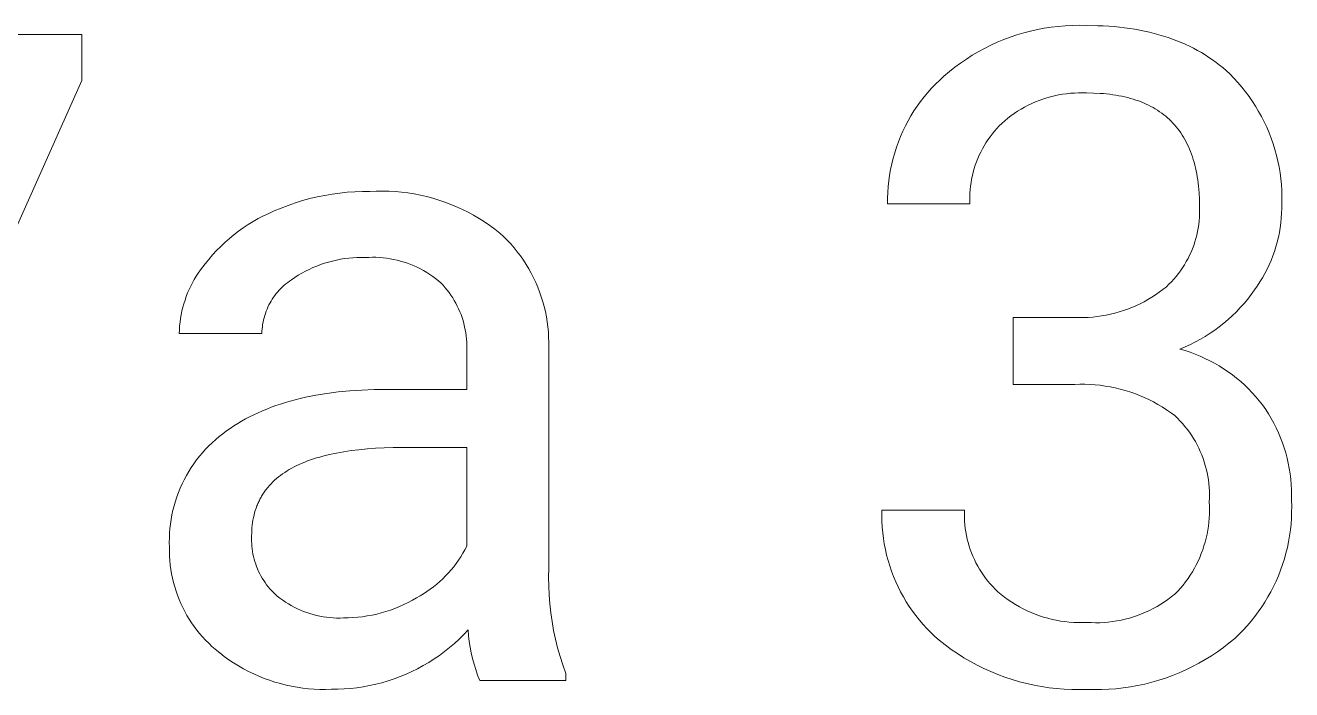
# Model space of a CAD drawing. Header units: millimetres. Extents: x 0 to 4030, y 0 to 2816.
# Drawn here: x 3053.8 to 3128.6, y 317.9 to 357.2 of the extents above; entities that cross this region are included whole.
import ezdxf

# ---------------------------------------------------------------- set-up
doc = ezdxf.new("R2010")
doc.units = ezdxf.units.MM
doc.header["$MEASUREMENT"] = 0
doc.layers.add('Domyślny', color=7, linetype='Continuous', true_color=0x000000)

msp = doc.modelspace()

# ---------------------------------------------------------------- linework, layer by layer
at = {"layer": 'Domyślny', "color": 18, "lineweight": 15, "true_color": 0x000000}
for p, q in [((3113.174, 356.835), (3113.58, 356.926)), ((3113.58, 356.926), (3113.988, 357.003)), ((3113.988, 357.003), (3114.399, 357.065)), ((3114.399, 357.065), (3114.812, 357.114)), ((3114.812, 357.114), (3115.227, 357.148)), ((3115.227, 357.148), (3115.642, 357.168)), ((3115.642, 357.168), (3116.058, 357.174)), ((3116.058, 357.174), (3116.474, 357.165)), ((3116.474, 357.165), (3117.142, 357.154)), ((3117.142, 357.154), (3117.468, 357.14)), ((3117.468, 357.14), (3117.791, 357.121)), ((3117.791, 357.121), (3118.108, 357.096)), ((3118.108, 357.096), (3118.421, 357.065)), ((3118.421, 357.065), (3118.73, 357.029)), ((3118.73, 357.029), (3119.033, 356.988)), ((3119.033, 356.988), (3119.332, 356.941)), ((3119.332, 356.941), (3119.627, 356.888)), ((3031.312, 356.64), (3057.107, 356.64)), ((3057.107, 356.64), (3057.107, 353.916)), ((3110.827, 356), (3111.205, 356.173)), ((3111.205, 356.173), (3111.589, 356.332)), ((3111.589, 356.332), (3111.979, 356.478)), ((3111.979, 356.478), (3112.373, 356.611)), ((3112.373, 356.611), (3112.771, 356.73)), ((3112.771, 356.73), (3113.174, 356.835)), ((3119.627, 356.888), (3119.917, 356.83)), ((3119.917, 356.83), (3120.202, 356.766)), ((3120.202, 356.766), (3120.483, 356.697)), ((3120.483, 356.697), (3120.759, 356.622)), ((3120.759, 356.622), (3121.03, 356.541)), ((3121.03, 356.541), (3121.297, 356.455)), ((3121.297, 356.455), (3121.559, 356.363)), ((3121.559, 356.363), (3121.817, 356.266)), ((3121.817, 356.266), (3122.07, 356.163)), ((3109.731, 355.405), (3110.089, 355.616)), ((3110.089, 355.616), (3110.455, 355.814)), ((3110.455, 355.814), (3110.827, 356)), ((3122.07, 356.163), (3122.318, 356.054)), ((3122.318, 356.054), (3122.562, 355.94)), ((3122.562, 355.94), (3122.802, 355.819)), ((3122.802, 355.819), (3123.036, 355.694)), ((3123.036, 355.694), (3123.266, 355.562)), ((3123.266, 355.562), (3123.492, 355.425)), ((3123.492, 355.425), (3123.713, 355.283)), ((3108.376, 354.441), (3108.702, 354.7)), ((3108.702, 354.7), (3109.037, 354.947)), ((3109.037, 354.947), (3109.38, 355.182)), ((3109.38, 355.182), (3109.731, 355.405)), ((3123.713, 355.283), (3123.929, 355.134)), ((3123.929, 355.134), (3124.141, 354.98)), ((3124.141, 354.98), (3124.348, 354.82)), ((3124.348, 354.82), (3124.551, 354.654)), ((3107.563, 353.706), (3107.807, 353.943)), ((3107.807, 353.943), (3108.059, 354.172)), ((3108.059, 354.172), (3108.376, 354.441)), ((3124.551, 354.654), (3124.749, 354.483)), ((3124.749, 354.483), (3124.942, 354.306)), ((3124.942, 354.306), (3125.188, 354.055)), ((3125.188, 354.055), (3125.426, 353.797)), ((3057.107, 353.916), (3041.297, 318.472)), ((3106.883, 352.944), (3107.101, 353.206)), ((3107.101, 353.206), (3107.328, 353.46)), ((3107.328, 353.46), (3107.563, 353.706)), ((3115.999, 353.186), (3115.762, 353.177)), ((3116.237, 353.186), (3115.999, 353.186)), ((3116.474, 353.179), (3116.237, 353.186)), ((3116.885, 353.172), (3116.474, 353.179)), ((3125.426, 353.797), (3125.654, 353.53)), ((3125.654, 353.53), (3125.873, 353.255)), ((3125.873, 353.255), (3126.083, 352.974)), ((3106.476, 352.399), (3106.675, 352.675)), ((3106.675, 352.675), (3106.883, 352.944)), ((3113.029, 352.452), (3112.818, 352.342)), ((3113.243, 352.554), (3113.029, 352.452)), ((3113.46, 352.65), (3113.243, 352.554)), ((3113.68, 352.738), (3113.46, 352.65)), ((3113.904, 352.818), (3113.68, 352.738)), ((3114.13, 352.89), (3113.904, 352.818)), ((3114.358, 352.955), (3114.13, 352.89)), ((3114.589, 353.012), (3114.358, 352.955)), ((3114.821, 353.061), (3114.589, 353.012)), ((3115.055, 353.102), (3114.821, 353.061)), ((3115.29, 353.135), (3115.055, 353.102)), ((3115.526, 353.16), (3115.29, 353.135)), ((3115.762, 353.177), (3115.526, 353.16)), ((3117.283, 353.153), (3116.885, 353.172)), ((3117.478, 353.138), (3117.283, 353.153)), ((3117.668, 353.12), (3117.478, 353.138)), ((3117.856, 353.099), (3117.668, 353.12)), ((3118.04, 353.074), (3117.856, 353.099)), ((3118.222, 353.046), (3118.04, 353.074)), ((3118.399, 353.015), (3118.222, 353.046)), ((3118.574, 352.981), (3118.399, 353.015)), ((3118.745, 352.944), (3118.574, 352.981)), ((3118.913, 352.903), (3118.745, 352.944)), ((3119.078, 352.859), (3118.913, 352.903)), ((3119.24, 352.811), (3119.078, 352.859)), ((3119.398, 352.761), (3119.24, 352.811)), ((3119.553, 352.707), (3119.398, 352.761)), ((3119.705, 352.649), (3119.553, 352.707)), ((3119.853, 352.589), (3119.705, 352.649)), ((3119.998, 352.525), (3119.853, 352.589)), ((3120.14, 352.458), (3119.998, 352.525)), ((3120.279, 352.388), (3120.14, 352.458)), ((3126.083, 352.974), (3126.283, 352.685)), ((3126.283, 352.685), (3126.473, 352.39)), ((3105.938, 351.532), (3106.107, 351.827)), ((3106.107, 351.827), (3106.286, 352.116)), ((3106.286, 352.116), (3106.476, 352.399)), ((3111.83, 351.688), (3111.646, 351.537)), ((3112.018, 351.832), (3111.83, 351.688)), ((3112.212, 351.97), (3112.018, 351.832)), ((3112.41, 352.1), (3112.212, 351.97)), ((3112.612, 352.225), (3112.41, 352.1)), ((3112.818, 352.342), (3112.612, 352.225)), ((3120.415, 352.314), (3120.279, 352.388)), ((3120.547, 352.237), (3120.415, 352.314)), ((3120.676, 352.157), (3120.547, 352.237)), ((3120.801, 352.074), (3120.676, 352.157)), ((3120.924, 351.987), (3120.801, 352.074)), ((3121.043, 351.897), (3120.924, 351.987)), ((3121.159, 351.804), (3121.043, 351.897)), ((3121.271, 351.707), (3121.159, 351.804)), ((3121.381, 351.608), (3121.271, 351.707)), ((3126.473, 352.39), (3126.653, 352.089)), ((3126.653, 352.089), (3126.823, 351.781)), ((3126.823, 351.781), (3126.982, 351.468)), ((3105.631, 350.924), (3105.779, 351.23)), ((3105.779, 351.23), (3105.938, 351.532)), ((3111.176, 351.077), (3111.038, 350.918)), ((3111.32, 351.231), (3111.176, 351.077)), ((3111.468, 351.38), (3111.32, 351.231)), ((3111.646, 351.537), (3111.468, 351.38)), ((3121.487, 351.505), (3121.381, 351.608)), ((3121.589, 351.398), (3121.487, 351.505)), ((3121.689, 351.288), (3121.589, 351.398)), ((3121.785, 351.176), (3121.689, 351.288)), ((3121.878, 351.059), (3121.785, 351.176)), ((3121.968, 350.94), (3121.878, 351.059)), ((3122.054, 350.817), (3121.968, 350.94)), ((3126.982, 351.468), (3127.131, 351.15)), ((3127.131, 351.15), (3127.269, 350.827)), ((3105.251, 349.976), (3105.367, 350.297)), ((3105.367, 350.297), (3105.493, 350.613)), ((3105.493, 350.613), (3105.631, 350.924)), ((3110.542, 350.238), (3110.433, 350.058)), ((3110.658, 350.414), (3110.542, 350.238)), ((3110.779, 350.586), (3110.658, 350.414)), ((3110.906, 350.754), (3110.779, 350.586)), ((3111.038, 350.918), (3110.906, 350.754)), ((3122.138, 350.691), (3122.054, 350.817)), ((3122.218, 350.561), (3122.138, 350.691)), ((3122.294, 350.429), (3122.218, 350.561)), ((3122.368, 350.293), (3122.294, 350.429)), ((3122.438, 350.154), (3122.368, 350.293)), ((3127.269, 350.827), (3127.395, 350.5)), ((3127.395, 350.5), (3127.511, 350.168)), ((3105.054, 349.325), (3105.147, 349.652)), ((3105.147, 349.652), (3105.251, 349.976)), ((3110.143, 349.497), (3110.059, 349.304)), ((3110.233, 349.687), (3110.143, 349.497)), ((3110.33, 349.874), (3110.233, 349.687)), ((3110.433, 350.058), (3110.33, 349.874)), ((3122.505, 350.011), (3122.438, 350.154)), ((3122.568, 349.865), (3122.505, 350.011)), ((3122.629, 349.716), (3122.568, 349.865)), ((3122.686, 349.564), (3122.629, 349.716)), ((3122.74, 349.408), (3122.686, 349.564)), ((3127.511, 350.168), (3127.615, 349.833)), ((3127.615, 349.833), (3127.708, 349.494)), ((3127.708, 349.494), (3127.789, 349.153)), ((3104.903, 348.661), (3104.973, 348.994)), ((3104.973, 348.994), (3105.054, 349.325)), ((3109.846, 348.709), (3109.789, 348.507)), ((3109.91, 348.91), (3109.846, 348.709)), ((3109.981, 349.108), (3109.91, 348.91)), ((3110.059, 349.304), (3109.981, 349.108)), ((3122.79, 349.249), (3122.74, 349.408)), ((3122.838, 349.087), (3122.79, 349.249)), ((3122.882, 348.921), (3122.838, 349.087)), ((3122.922, 348.752), (3122.882, 348.921)), ((3122.96, 348.58), (3122.922, 348.752)), ((3127.789, 349.153), (3127.859, 348.808)), ((3127.859, 348.808), (3127.917, 348.462)), ((3104.764, 347.65), (3104.799, 347.988)), ((3104.799, 347.988), (3104.845, 348.326)), ((3104.845, 348.326), (3104.903, 348.661)), ((3109.695, 348.096), (3109.659, 347.889)), ((3109.739, 348.302), (3109.695, 348.096)), ((3109.789, 348.507), (3109.739, 348.302)), ((3122.994, 348.405), (3122.96, 348.58)), ((3123.025, 348.226), (3122.994, 348.405)), ((3123.053, 348.044), (3123.025, 348.226)), ((3123.078, 347.858), (3123.053, 348.044)), ((3127.917, 348.462), (3127.963, 348.114)), ((3127.963, 348.114), (3127.997, 347.765)), ((3071.47, 347.13), (3071.911, 347.205)), ((3071.911, 347.205), (3072.355, 347.266)), ((3072.355, 347.266), (3072.801, 347.312)), ((3072.801, 347.312), (3073.247, 347.344)), ((3073.247, 347.344), (3073.695, 347.361)), ((3073.695, 347.361), (3074.143, 347.364)), ((3074.143, 347.364), (3074.517, 347.38)), ((3074.517, 347.38), (3074.892, 347.383)), ((3074.892, 347.383), (3075.267, 347.374)), ((3075.267, 347.374), (3075.641, 347.353)), ((3075.641, 347.353), (3076.014, 347.319)), ((3076.014, 347.319), (3076.386, 347.272)), ((3076.386, 347.272), (3076.756, 347.213)), ((3076.756, 347.213), (3077.124, 347.142)), ((3104.73, 346.97), (3104.741, 347.31)), ((3104.741, 347.31), (3104.764, 347.65)), ((3109.592, 347.261), (3109.584, 347.051)), ((3109.607, 347.471), (3109.592, 347.261)), ((3109.63, 347.68), (3109.607, 347.471)), ((3109.659, 347.889), (3109.63, 347.68)), ((3123.099, 347.67), (3123.078, 347.858)), ((3123.117, 347.478), (3123.099, 347.67)), ((3123.131, 347.282), (3123.117, 347.478)), ((3123.151, 346.882), (3123.131, 347.282)), ((3127.997, 347.765), (3128.02, 347.414)), ((3128.02, 347.414), (3128.03, 347.063)), ((3068.893, 346.382), (3069.311, 346.541)), ((3069.311, 346.541), (3069.735, 346.687)), ((3069.735, 346.687), (3070.163, 346.819)), ((3070.163, 346.819), (3070.595, 346.937)), ((3070.595, 346.937), (3071.031, 347.04)), ((3071.031, 347.04), (3071.47, 347.13)), ((3077.124, 347.142), (3077.49, 347.058)), ((3077.49, 347.058), (3077.852, 346.962)), ((3077.852, 346.962), (3078.211, 346.853)), ((3078.211, 346.853), (3078.566, 346.733)), ((3078.566, 346.733), (3078.917, 346.601)), ((3078.917, 346.601), (3079.263, 346.457)), ((3079.263, 346.457), (3079.604, 346.302)), ((3104.731, 346.629), (3104.73, 346.97)), ((3109.589, 346.629), (3104.731, 346.629)), ((3109.584, 347.051), (3109.583, 346.84)), ((3109.583, 346.84), (3109.589, 346.629)), ((3123.157, 346.468), (3123.151, 346.882)), ((3123.163, 346.257), (3123.157, 346.468)), ((3128.029, 346.712), (3128.016, 346.361)), ((3128.03, 347.063), (3128.029, 346.712)), ((3067.242, 345.588), (3067.543, 345.759)), ((3067.543, 345.759), (3067.85, 345.92)), ((3067.85, 345.92), (3068.162, 346.07)), ((3068.162, 346.07), (3068.479, 346.209)), ((3068.479, 346.209), (3068.893, 346.382)), ((3079.604, 346.302), (3079.94, 346.135)), ((3079.94, 346.135), (3080.269, 345.957)), ((3080.269, 345.957), (3080.593, 345.769)), ((3080.593, 345.769), (3080.91, 345.569)), ((3123.135, 345.623), (3123.152, 345.834)), ((3123.152, 345.834), (3123.161, 346.045)), ((3123.161, 346.045), (3123.163, 346.257)), ((3127.99, 345.788), (3127.962, 345.503)), ((3128.008, 346.074), (3127.99, 345.788)), ((3128.016, 346.361), (3128.008, 346.074)), ((3066.1, 344.803), (3066.375, 345.014)), ((3066.375, 345.014), (3066.658, 345.215)), ((3066.658, 345.215), (3066.946, 345.407)), ((3066.946, 345.407), (3067.242, 345.588)), ((3080.91, 345.569), (3081.221, 345.359)), ((3081.221, 345.359), (3081.524, 345.138)), ((3081.524, 345.138), (3081.819, 344.908)), ((3122.996, 344.788), (3123.041, 344.995)), ((3123.041, 344.995), (3123.08, 345.203)), ((3123.08, 345.203), (3123.111, 345.412)), ((3123.111, 345.412), (3123.135, 345.623)), ((3127.924, 345.218), (3127.877, 344.935)), ((3127.962, 345.503), (3127.924, 345.218)), ((3065.321, 344.116), (3065.573, 344.354)), ((3065.573, 344.354), (3065.833, 344.583)), ((3065.833, 344.583), (3066.1, 344.803)), ((3081.819, 344.908), (3082.04, 344.7)), ((3082.04, 344.7), (3082.254, 344.485)), ((3082.254, 344.485), (3082.46, 344.263)), ((3082.46, 344.263), (3082.658, 344.034)), ((3122.816, 344.179), (3122.883, 344.38)), ((3122.883, 344.38), (3122.943, 344.583)), ((3122.943, 344.583), (3122.996, 344.788)), ((3127.753, 344.375), (3127.676, 344.099)), ((3127.82, 344.654), (3127.753, 344.375)), ((3127.877, 344.935), (3127.82, 344.654)), ((3064.616, 343.353), (3064.843, 343.615)), ((3064.843, 343.615), (3065.078, 343.87)), ((3065.078, 343.87), (3065.321, 344.116)), ((3073.373, 343.457), (3073.129, 343.444)), ((3073.617, 343.462), (3073.373, 343.457)), ((3073.861, 343.458), (3073.617, 343.462)), ((3074.072, 343.47), (3073.861, 343.458)), ((3074.283, 343.475), (3074.072, 343.47)), ((3074.494, 343.472), (3074.283, 343.475)), ((3074.705, 343.462), (3074.494, 343.472)), ((3074.915, 343.445), (3074.705, 343.462)), ((3082.658, 344.034), (3082.848, 343.799)), ((3082.848, 343.799), (3083.03, 343.557)), ((3083.03, 343.557), (3083.204, 343.308)), ((3122.479, 343.403), (3122.573, 343.593)), ((3122.573, 343.593), (3122.661, 343.785)), ((3122.661, 343.785), (3122.742, 343.981)), ((3122.742, 343.981), (3122.816, 344.179)), ((3127.494, 343.555), (3127.389, 343.288)), ((3127.59, 343.825), (3127.494, 343.555)), ((3127.676, 344.099), (3127.59, 343.825)), ((3063.999, 342.546), (3064.127, 342.729)), ((3064.127, 342.729), (3064.26, 342.908)), ((3064.26, 342.908), (3064.399, 343.082)), ((3064.399, 343.082), (3064.616, 343.353)), ((3070.549, 342.762), (3070.331, 342.652)), ((3070.771, 342.863), (3070.549, 342.762)), ((3070.996, 342.957), (3070.771, 342.863)), ((3071.225, 343.044), (3070.996, 342.957)), ((3071.456, 343.122), (3071.225, 343.044)), ((3071.689, 343.192), (3071.456, 343.122)), ((3071.925, 343.255), (3071.689, 343.192)), ((3072.163, 343.309), (3071.925, 343.255)), ((3072.403, 343.355), (3072.163, 343.309)), ((3072.644, 343.393), (3072.403, 343.355)), ((3072.886, 343.423), (3072.644, 343.393)), ((3073.129, 343.444), (3072.886, 343.423)), ((3075.124, 343.42), (3074.915, 343.445)), ((3075.333, 343.388), (3075.124, 343.42)), ((3075.541, 343.349), (3075.333, 343.388)), ((3075.746, 343.303), (3075.541, 343.349)), ((3075.951, 343.25), (3075.746, 343.303)), ((3076.153, 343.19), (3075.951, 343.25)), ((3076.353, 343.123), (3076.153, 343.19)), ((3076.551, 343.049), (3076.353, 343.123)), ((3076.746, 342.968), (3076.551, 343.049)), ((3076.938, 342.881), (3076.746, 342.968)), ((3077.127, 342.787), (3076.938, 342.881)), ((3077.312, 342.686), (3077.127, 342.787)), ((3083.204, 343.308), (3083.369, 343.054)), ((3083.369, 343.054), (3083.525, 342.795)), ((3083.525, 342.795), (3083.672, 342.53)), ((3122.037, 342.682), (3122.157, 342.856)), ((3122.157, 342.856), (3122.27, 343.035)), ((3122.27, 343.035), (3122.378, 343.217)), ((3122.378, 343.217), (3122.479, 343.403)), ((3127.152, 342.766), (3127.02, 342.511)), ((3127.275, 343.025), (3127.152, 342.766)), ((3127.389, 343.288), (3127.275, 343.025)), ((3063.553, 341.773), (3063.655, 341.972)), ((3063.655, 341.972), (3063.763, 342.167)), ((3063.763, 342.167), (3063.878, 342.358)), ((3063.878, 342.358), (3063.999, 342.546)), ((3069.28, 341.988), (3069.175, 341.904)), ((3069.388, 342.067), (3069.28, 341.988)), ((3069.499, 342.143), (3069.388, 342.067)), ((3069.701, 342.281), (3069.499, 342.143)), ((3069.906, 342.412), (3069.701, 342.281)), ((3070.117, 342.536), (3069.906, 342.412)), ((3070.331, 342.652), (3070.117, 342.536)), ((3077.494, 342.58), (3077.312, 342.686)), ((3077.673, 342.467), (3077.494, 342.58)), ((3077.847, 342.347), (3077.673, 342.467)), ((3078.017, 342.222), (3077.847, 342.347)), ((3078.182, 342.092), (3078.017, 342.222)), ((3078.343, 341.955), (3078.182, 342.092)), ((3078.47, 341.819), (3078.343, 341.955)), ((3083.672, 342.53), (3083.81, 342.26)), ((3083.81, 342.26), (3083.938, 341.986)), ((3083.938, 341.986), (3084.057, 341.708)), ((3121.351, 341.877), (3121.5, 342.028)), ((3121.5, 342.028), (3121.642, 342.184)), ((3121.642, 342.184), (3121.78, 342.345)), ((3121.78, 342.345), (3121.911, 342.511)), ((3121.911, 342.511), (3122.037, 342.682)), ((3126.729, 342.016), (3126.571, 341.777)), ((3126.879, 342.261), (3126.729, 342.016)), ((3127.02, 342.511), (3126.879, 342.261)), ((3063.288, 341.158), (3063.369, 341.366)), ((3063.369, 341.366), (3063.458, 341.571)), ((3063.458, 341.571), (3063.553, 341.773)), ((3068.526, 341.227), (3068.447, 341.118)), ((3068.608, 341.333), (3068.526, 341.227)), ((3068.694, 341.436), (3068.608, 341.333)), ((3068.783, 341.536), (3068.694, 341.436)), ((3068.876, 341.633), (3068.783, 341.536)), ((3068.973, 341.727), (3068.876, 341.633)), ((3069.072, 341.818), (3068.973, 341.727)), ((3069.175, 341.904), (3069.072, 341.818)), ((3078.592, 341.68), (3078.47, 341.819)), ((3078.709, 341.536), (3078.592, 341.68)), ((3078.821, 341.388), (3078.709, 341.536)), ((3078.927, 341.236), (3078.821, 341.388)), ((3079.029, 341.081), (3078.927, 341.236)), ((3084.057, 341.708), (3084.167, 341.425)), ((3084.167, 341.425), (3084.266, 341.139)), ((3120.338, 341.112), (3120.56, 341.256)), ((3120.56, 341.256), (3120.778, 341.407)), ((3120.778, 341.407), (3120.991, 341.565)), ((3120.991, 341.565), (3121.198, 341.731)), ((3121.198, 341.731), (3121.351, 341.877)), ((3126.209, 341.271), (3126.004, 341.007)), ((3126.405, 341.543), (3126.209, 341.271)), ((3126.571, 341.777), (3126.405, 341.543)), ((3063.033, 340.303), (3063.086, 340.52)), ((3063.086, 340.52), (3063.146, 340.735)), ((3063.146, 340.735), (3063.214, 340.948)), ((3063.214, 340.948), (3063.288, 341.158)), ((3068.113, 340.536), (3068.059, 340.413)), ((3068.172, 340.657), (3068.113, 340.536)), ((3068.235, 340.776), (3068.172, 340.657)), ((3068.301, 340.892), (3068.235, 340.776)), ((3068.372, 341.006), (3068.301, 340.892)), ((3068.447, 341.118), (3068.372, 341.006)), ((3079.125, 340.923), (3079.029, 341.081)), ((3079.216, 340.761), (3079.125, 340.923)), ((3079.301, 340.596), (3079.216, 340.761)), ((3079.381, 340.429), (3079.301, 340.596)), ((3084.266, 341.139), (3084.356, 340.85)), ((3084.356, 340.85), (3084.436, 340.558)), ((3084.436, 340.558), (3084.506, 340.263)), ((3118.912, 340.411), (3119.159, 340.508)), ((3119.159, 340.508), (3119.403, 340.613)), ((3119.403, 340.613), (3119.643, 340.726)), ((3119.643, 340.726), (3119.879, 340.847)), ((3119.879, 340.847), (3120.11, 340.975)), ((3120.11, 340.975), (3120.338, 341.112)), ((3125.566, 340.499), (3125.334, 340.257)), ((3125.789, 340.749), (3125.566, 340.499)), ((3126.004, 341.007), (3125.789, 340.749)), ((3062.918, 339.643), (3062.949, 339.865)), ((3062.949, 339.865), (3062.987, 340.084)), ((3062.987, 340.084), (3063.033, 340.303)), ((3067.852, 339.775), (3067.825, 339.643)), ((3067.885, 339.905), (3067.852, 339.775)), ((3067.922, 340.034), (3067.885, 339.905)), ((3067.963, 340.162), (3067.922, 340.034)), ((3068.009, 340.288), (3067.963, 340.162)), ((3068.059, 340.413), (3068.009, 340.288)), ((3079.455, 340.259), (3079.381, 340.429)), ((3079.522, 340.086), (3079.455, 340.259)), ((3079.584, 339.911), (3079.522, 340.086)), ((3079.64, 339.734), (3079.584, 339.911)), ((3079.69, 339.556), (3079.64, 339.734)), ((3084.506, 340.263), (3084.565, 339.966)), ((3084.565, 339.966), (3084.614, 339.667)), ((3112.153, 339.919), (3115.79, 339.919)), ((3112.153, 335.96), (3112.153, 339.919)), ((3115.79, 339.919), (3116.055, 339.912)), ((3116.055, 339.912), (3116.32, 339.913)), ((3116.32, 339.913), (3116.585, 339.924)), ((3116.585, 339.924), (3116.849, 339.943)), ((3116.849, 339.943), (3117.113, 339.971)), ((3117.113, 339.971), (3117.376, 340.008)), ((3117.376, 340.008), (3117.637, 340.054)), ((3117.637, 340.054), (3117.896, 340.108)), ((3117.896, 340.108), (3118.154, 340.171)), ((3118.154, 340.171), (3118.409, 340.243)), ((3118.409, 340.243), (3118.662, 340.323)), ((3118.662, 340.323), (3118.912, 340.411)), ((3124.847, 339.797), (3124.591, 339.58)), ((3125.095, 340.023), (3124.847, 339.797)), ((3125.334, 340.257), (3125.095, 340.023)), ((3062.87, 338.976), (3062.878, 339.199)), ((3067.755, 338.976), (3062.87, 338.976)), ((3062.878, 339.199), (3062.894, 339.421)), ((3062.894, 339.421), (3062.918, 339.643)), ((3067.759, 339.11), (3067.755, 338.976)), ((3067.769, 339.244), (3067.759, 339.11)), ((3067.783, 339.378), (3067.769, 339.244)), ((3067.801, 339.511), (3067.783, 339.378)), ((3067.825, 339.643), (3067.801, 339.511)), ((3079.734, 339.376), (3079.69, 339.556)), ((3079.772, 339.194), (3079.734, 339.376)), ((3079.803, 339.011), (3079.772, 339.194)), ((3079.829, 338.828), (3079.803, 339.011)), ((3084.614, 339.667), (3084.653, 339.367)), ((3084.653, 339.367), (3084.682, 339.065)), ((3084.682, 339.065), (3084.7, 338.763)), ((3123.783, 338.983), (3123.5, 338.803)), ((3124.059, 339.172), (3123.783, 338.983)), ((3124.329, 339.372), (3124.059, 339.172)), ((3124.591, 339.58), (3124.329, 339.372)), ((3079.847, 338.643), (3079.829, 338.828)), ((3079.86, 338.458), (3079.847, 338.643)), ((3079.866, 338.273), (3079.86, 338.458)), ((3079.866, 338.087), (3079.866, 338.273)), ((3084.7, 338.763), (3084.707, 338.46)), ((3084.707, 338.46), (3084.705, 338.157)), ((3122.617, 338.322), (3122.313, 338.183)), ((3122.917, 338.472), (3122.617, 338.322)), ((3123.211, 338.633), (3122.917, 338.472)), ((3123.5, 338.803), (3123.211, 338.633)), ((3079.86, 337.902), (3079.866, 338.087)), ((3079.86, 335.674), (3079.86, 337.902)), ((3084.705, 338.157), (3084.705, 325.112)), ((3122.313, 338.183), (3122.003, 338.054)), ((3122.003, 338.054), (3122.306, 337.964)), ((3122.306, 337.964), (3122.605, 337.864)), ((3122.605, 337.864), (3122.901, 337.754)), ((3122.901, 337.754), (3123.193, 337.634)), ((3123.193, 337.634), (3123.481, 337.503)), ((3123.481, 337.503), (3123.764, 337.364)), ((3123.764, 337.364), (3124.043, 337.215)), ((3124.043, 337.215), (3124.316, 337.056)), ((3124.316, 337.056), (3124.583, 336.888)), ((3124.583, 336.888), (3124.845, 336.711)), ((3116.09, 335.971), (3115.79, 335.96)), ((3116.391, 335.971), (3116.09, 335.971)), ((3116.691, 335.962), (3116.391, 335.971)), ((3124.845, 336.711), (3125.1, 336.526)), ((3125.1, 336.526), (3125.349, 336.331)), ((3125.349, 336.331), (3125.591, 336.129)), ((3125.591, 336.129), (3125.827, 335.918)), ((3070.328, 335.204), (3070.638, 335.269)), ((3070.638, 335.269), (3070.952, 335.329)), ((3070.952, 335.329), (3071.597, 335.434)), ((3071.597, 335.434), (3072.263, 335.521)), ((3072.263, 335.521), (3072.95, 335.588)), ((3072.95, 335.588), (3073.658, 335.636)), ((3073.658, 335.636), (3074.386, 335.665)), ((3074.386, 335.665), (3075.136, 335.674)), ((3075.136, 335.674), (3079.86, 335.674)), ((3115.79, 335.96), (3112.153, 335.96)), ((3116.992, 335.942), (3116.691, 335.962)), ((3117.291, 335.912), (3116.992, 335.942)), ((3117.589, 335.872), (3117.291, 335.912)), ((3117.885, 335.822), (3117.589, 335.872)), ((3118.18, 335.762), (3117.885, 335.822)), ((3118.473, 335.692), (3118.18, 335.762)), ((3118.763, 335.612), (3118.473, 335.692)), ((3119.05, 335.523), (3118.763, 335.612)), ((3119.334, 335.424), (3119.05, 335.523)), ((3119.614, 335.315), (3119.334, 335.424)), ((3119.891, 335.197), (3119.614, 335.315)), ((3125.827, 335.918), (3126.055, 335.7)), ((3126.055, 335.7), (3126.275, 335.474)), ((3126.275, 335.474), (3126.488, 335.24)), ((3126.488, 335.24), (3126.692, 335)), ((3067.784, 334.406), (3068.046, 334.513)), ((3068.046, 334.513), (3068.312, 334.617)), ((3068.312, 334.617), (3068.584, 334.715)), ((3068.584, 334.715), (3068.862, 334.808)), ((3068.862, 334.808), (3069.144, 334.897)), ((3069.144, 334.897), (3069.432, 334.981)), ((3069.432, 334.981), (3069.726, 335.06)), ((3069.726, 335.06), (3070.024, 335.135)), ((3070.024, 335.135), (3070.328, 335.204)), ((3120.163, 335.07), (3119.891, 335.197)), ((3120.431, 334.934), (3120.163, 335.07)), ((3120.695, 334.789), (3120.431, 334.934)), ((3120.953, 334.635), (3120.695, 334.789)), ((3121.206, 334.472), (3120.953, 334.635)), ((3121.453, 334.301), (3121.206, 334.472)), ((3126.692, 335), (3126.888, 334.752)), ((3126.888, 334.752), (3127.067, 334.492)), ((3127.067, 334.492), (3127.237, 334.226)), ((3066.329, 333.657), (3066.558, 333.794)), ((3066.558, 333.794), (3066.793, 333.926)), ((3066.793, 333.926), (3067.033, 334.053)), ((3067.033, 334.053), (3067.278, 334.175)), ((3067.278, 334.175), (3067.528, 334.293)), ((3067.528, 334.293), (3067.784, 334.406)), ((3121.695, 334.122), (3121.453, 334.301)), ((3121.852, 333.971), (3121.695, 334.122)), ((3122.005, 333.814), (3121.852, 333.971)), ((3122.152, 333.653), (3122.005, 333.814)), ((3127.237, 334.226), (3127.398, 333.955)), ((3127.398, 333.955), (3127.549, 333.678)), ((3065.236, 332.886), (3065.452, 333.056)), ((3065.452, 333.056), (3065.674, 333.218)), ((3065.674, 333.218), (3065.887, 333.369)), ((3065.887, 333.369), (3066.105, 333.516)), ((3066.105, 333.516), (3066.329, 333.657)), ((3122.294, 333.487), (3122.152, 333.653)), ((3122.429, 333.316), (3122.294, 333.487)), ((3122.559, 333.14), (3122.429, 333.316)), ((3122.683, 332.96), (3122.559, 333.14)), ((3127.549, 333.678), (3127.69, 333.396)), ((3127.69, 333.396), (3127.822, 333.109)), ((3127.822, 333.109), (3127.944, 332.818)), ((3064.431, 332.134), (3064.623, 332.332)), ((3064.623, 332.332), (3064.821, 332.524)), ((3064.821, 332.524), (3065.025, 332.708)), ((3065.025, 332.708), (3065.236, 332.886)), ((3075.513, 332.234), (3074.982, 332.218)), ((3076.062, 332.239), (3075.513, 332.234)), ((3079.86, 332.239), (3076.062, 332.239)), ((3079.86, 326.414), (3079.86, 332.239)), ((3122.8, 332.776), (3122.683, 332.96)), ((3122.912, 332.588), (3122.8, 332.776)), ((3123.016, 332.397), (3122.912, 332.588)), ((3123.114, 332.202), (3123.016, 332.397)), ((3127.944, 332.818), (3128.056, 332.523)), ((3128.056, 332.523), (3128.157, 332.225)), ((3063.738, 331.279), (3063.9, 331.502)), ((3063.9, 331.502), (3064.07, 331.719)), ((3064.07, 331.719), (3064.247, 331.929)), ((3064.247, 331.929), (3064.431, 332.134)), ((3070.63, 331.507), (3070.458, 331.444)), ((3070.806, 331.567), (3070.63, 331.507)), ((3070.986, 331.624), (3070.806, 331.567)), ((3071.171, 331.678), (3070.986, 331.624)), ((3071.361, 331.731), (3071.171, 331.678)), ((3071.752, 331.827), (3071.361, 331.731)), ((3072.161, 331.914), (3071.752, 331.827)), ((3072.588, 331.99), (3072.161, 331.914)), ((3073.032, 332.056), (3072.588, 331.99)), ((3073.493, 332.112), (3073.032, 332.056)), ((3073.972, 332.157), (3073.493, 332.112)), ((3074.468, 332.193), (3073.972, 332.157)), ((3074.982, 332.218), (3074.468, 332.193)), ((3123.206, 332.003), (3123.114, 332.202)), ((3123.29, 331.802), (3123.206, 332.003)), ((3123.368, 331.598), (3123.29, 331.802)), ((3123.439, 331.391), (3123.368, 331.598)), ((3128.157, 332.225), (3128.249, 331.923)), ((3128.249, 331.923), (3128.33, 331.618)), ((3128.33, 331.618), (3128.4, 331.31)), ((3063.299, 330.58), (3063.437, 330.818)), ((3063.437, 330.818), (3063.584, 331.051)), ((3063.584, 331.051), (3063.738, 331.279)), ((3069.107, 330.769), (3068.979, 330.681)), ((3069.24, 330.854), (3069.107, 330.769)), ((3069.377, 330.937), (3069.24, 330.854)), ((3069.518, 331.017), (3069.377, 330.937)), ((3069.664, 331.095), (3069.518, 331.017)), ((3069.814, 331.17), (3069.664, 331.095)), ((3069.968, 331.242), (3069.814, 331.17)), ((3070.127, 331.312), (3069.968, 331.242)), ((3070.29, 331.38), (3070.127, 331.312)), ((3070.458, 331.444), (3070.29, 331.38)), ((3123.502, 331.182), (3123.439, 331.391)), ((3123.558, 330.971), (3123.502, 331.182)), ((3123.608, 330.759), (3123.558, 330.971)), ((3123.649, 330.544), (3123.608, 330.759)), ((3128.4, 331.31), (3128.46, 331.001)), ((3128.46, 331.001), (3128.509, 330.689)), ((3062.934, 329.839), (3063.047, 330.09)), ((3063.047, 330.09), (3063.169, 330.337)), ((3063.169, 330.337), (3063.299, 330.58)), ((3068.203, 329.994), (3068.109, 329.886)), ((3068.3, 330.1), (3068.203, 329.994)), ((3068.403, 330.203), (3068.3, 330.1)), ((3068.509, 330.304), (3068.403, 330.203)), ((3068.62, 330.402), (3068.509, 330.304)), ((3068.735, 330.498), (3068.62, 330.402)), ((3068.855, 330.59), (3068.735, 330.498)), ((3068.979, 330.681), (3068.855, 330.59)), ((3123.684, 330.329), (3123.649, 330.544)), ((3123.711, 330.112), (3123.684, 330.329)), ((3123.73, 329.894), (3123.711, 330.112)), ((3128.509, 330.689), (3128.547, 330.376)), ((3128.547, 330.376), (3128.575, 330.062)), ((3128.575, 330.062), (3128.592, 329.747)), ((3062.648, 329.064), (3062.735, 329.326)), ((3062.735, 329.326), (3062.83, 329.584)), ((3062.83, 329.584), (3062.934, 329.839)), ((3067.673, 329.244), (3067.64, 329.182)), ((3067.707, 329.306), (3067.673, 329.244)), ((3067.742, 329.367), (3067.707, 329.306)), ((3067.779, 329.427), (3067.742, 329.367)), ((3067.816, 329.487), (3067.779, 329.427)), ((3067.855, 329.546), (3067.816, 329.487)), ((3067.894, 329.604), (3067.855, 329.546)), ((3067.935, 329.662), (3067.894, 329.604)), ((3067.977, 329.719), (3067.935, 329.662)), ((3068.02, 329.775), (3067.977, 329.719)), ((3068.064, 329.831), (3068.02, 329.775)), ((3068.109, 329.886), (3068.064, 329.831)), ((3123.743, 329.676), (3123.73, 329.894)), ((3123.735, 329.022), (3123.745, 329.24)), ((3123.747, 329.458), (3123.743, 329.676)), ((3123.745, 329.24), (3123.747, 329.458)), ((3128.592, 329.747), (3128.598, 329.431)), ((3128.598, 329.431), (3128.593, 329.116)), ((3062.443, 328.264), (3062.502, 328.533)), ((3062.502, 328.533), (3062.571, 328.8)), ((3062.571, 328.8), (3062.648, 329.064)), ((3067.368, 328.525), (3067.327, 328.386)), ((3067.414, 328.662), (3067.368, 328.525)), ((3067.464, 328.796), (3067.414, 328.662)), ((3067.49, 328.862), (3067.464, 328.796)), ((3067.518, 328.927), (3067.49, 328.862)), ((3067.547, 328.992), (3067.518, 328.927)), ((3067.577, 329.056), (3067.547, 328.992)), ((3067.608, 329.119), (3067.577, 329.056)), ((3067.64, 329.182), (3067.608, 329.119)), ((3104.39, 328.205), (3104.395, 328.539)), ((3104.395, 328.539), (3109.267, 328.539)), ((3109.267, 328.539), (3109.262, 328.324)), ((3123.746, 328.783), (3123.735, 329.022)), ((3123.745, 328.304), (3123.75, 328.543)), ((3123.75, 328.543), (3123.746, 328.783)), ((3128.593, 329.116), (3128.604, 328.766)), ((3128.604, 328.766), (3128.603, 328.416)), ((3062.353, 327.721), (3062.393, 327.993)), ((3062.393, 327.993), (3062.443, 328.264)), ((3067.205, 327.804), (3067.185, 327.652)), ((3067.229, 327.953), (3067.205, 327.804)), ((3067.257, 328.1), (3067.229, 327.953)), ((3067.29, 328.244), (3067.257, 328.1)), ((3067.327, 328.386), (3067.29, 328.244)), ((3104.396, 327.871), (3104.39, 328.205)), ((3104.413, 327.538), (3104.396, 327.871)), ((3109.262, 328.324), (3109.263, 328.109)), ((3109.263, 328.109), (3109.272, 327.894)), ((3109.272, 327.894), (3109.289, 327.68)), ((3123.683, 327.589), (3123.712, 327.827)), ((3123.712, 327.827), (3123.732, 328.065)), ((3123.732, 328.065), (3123.745, 328.304)), ((3128.59, 328.066), (3128.565, 327.717)), ((3128.603, 328.416), (3128.59, 328.066)), ((3062.288, 326.898), (3062.3, 327.173)), ((3062.3, 327.173), (3062.322, 327.447)), ((3062.322, 327.447), (3062.353, 327.721)), ((3067.151, 327.018), (3067.146, 326.864)), ((3067.153, 327.18), (3067.151, 327.018)), ((3067.159, 327.34), (3067.153, 327.18)), ((3067.17, 327.497), (3067.159, 327.34)), ((3067.185, 327.652), (3067.17, 327.497)), ((3104.442, 327.205), (3104.413, 327.538)), ((3104.482, 326.874), (3104.442, 327.205)), ((3109.289, 327.68), (3109.313, 327.466)), ((3109.313, 327.466), (3109.344, 327.254)), ((3109.344, 327.254), (3109.383, 327.043)), ((3109.383, 327.043), (3109.429, 326.833)), ((3123.55, 326.884), (3123.602, 327.117)), ((3123.602, 327.117), (3123.647, 327.353)), ((3123.647, 327.353), (3123.683, 327.589)), ((3128.481, 327.022), (3128.421, 326.678)), ((3128.529, 327.369), (3128.481, 327.022)), ((3128.565, 327.717), (3128.529, 327.369)), ((3062.286, 326.622), (3062.288, 326.898)), ((3062.292, 326.347), (3062.286, 326.622)), ((3062.291, 326.084), (3062.292, 326.347)), ((3067.146, 326.864), (3067.146, 326.71)), ((3067.146, 326.71), (3067.152, 326.557)), ((3067.152, 326.557), (3067.163, 326.403)), ((3067.163, 326.403), (3067.18, 326.25)), ((3067.18, 326.25), (3067.202, 326.098)), ((3079.749, 326.201), (3079.86, 326.414)), ((3104.534, 326.544), (3104.482, 326.874)), ((3104.597, 326.217), (3104.534, 326.544)), ((3109.429, 326.833), (3109.482, 326.624)), ((3109.482, 326.624), (3109.543, 326.418)), ((3109.543, 326.418), (3109.61, 326.214)), ((3123.347, 326.196), (3123.422, 326.423)), ((3123.422, 326.423), (3123.49, 326.652)), ((3123.49, 326.652), (3123.55, 326.884)), ((3128.35, 326.335), (3128.267, 325.995)), ((3128.421, 326.678), (3128.35, 326.335)), ((3062.299, 325.822), (3062.291, 326.084)), ((3062.315, 325.559), (3062.299, 325.822)), ((3062.341, 325.298), (3062.315, 325.559)), ((3067.202, 326.098), (3067.229, 325.946)), ((3067.229, 325.946), (3067.261, 325.796)), ((3067.261, 325.796), (3067.299, 325.647)), ((3067.299, 325.647), (3067.341, 325.499)), ((3067.341, 325.499), (3067.389, 325.352)), ((3079.234, 325.389), (3079.373, 325.585)), ((3079.373, 325.585), (3079.505, 325.786)), ((3079.505, 325.786), (3079.63, 325.991)), ((3079.63, 325.991), (3079.749, 326.201)), ((3104.671, 325.891), (3104.597, 326.217)), ((3104.757, 325.569), (3104.671, 325.891)), ((3104.854, 325.249), (3104.757, 325.569)), ((3109.61, 326.214), (3109.685, 326.013)), ((3109.685, 326.013), (3109.766, 325.814)), ((3109.766, 325.814), (3109.854, 325.618)), ((3109.854, 325.618), (3109.949, 325.425)), ((3122.97, 325.316), (3123.075, 325.531)), ((3123.075, 325.531), (3123.173, 325.75)), ((3123.173, 325.75), (3123.263, 325.971)), ((3123.263, 325.971), (3123.347, 326.196)), ((3128.173, 325.658), (3128.068, 325.324)), ((3128.267, 325.995), (3128.173, 325.658)), ((3062.376, 325.038), (3062.341, 325.298)), ((3062.419, 324.779), (3062.376, 325.038)), ((3062.471, 324.521), (3062.419, 324.779)), ((3067.389, 325.352), (3067.442, 325.208)), ((3067.442, 325.208), (3067.5, 325.065)), ((3067.5, 325.065), (3067.563, 324.925)), ((3067.563, 324.925), (3067.63, 324.787)), ((3067.63, 324.787), (3067.703, 324.651)), ((3078.613, 324.655), (3078.778, 324.831)), ((3078.778, 324.831), (3078.936, 325.012)), ((3078.936, 325.012), (3079.088, 325.198)), ((3079.088, 325.198), (3079.234, 325.389)), ((3084.705, 325.112), (3084.694, 324.584)), ((3104.961, 324.933), (3104.854, 325.249)), ((3105.08, 324.621), (3104.961, 324.933)), ((3109.949, 325.425), (3110.051, 325.236)), ((3110.051, 325.236), (3110.159, 325.05)), ((3110.159, 325.05), (3110.273, 324.868)), ((3110.273, 324.868), (3110.394, 324.691)), ((3122.612, 324.694), (3122.738, 324.898)), ((3122.738, 324.898), (3122.857, 325.105)), ((3122.857, 325.105), (3122.97, 325.316)), ((3127.951, 324.994), (3127.823, 324.669)), ((3128.068, 325.324), (3127.951, 324.994)), ((3062.532, 324.266), (3062.471, 324.521)), ((3062.602, 324.012), (3062.532, 324.266)), ((3062.681, 323.762), (3062.602, 324.012)), ((3067.703, 324.651), (3067.78, 324.518)), ((3067.78, 324.518), (3067.862, 324.387)), ((3067.862, 324.387), (3067.948, 324.26)), ((3067.948, 324.26), (3068.038, 324.135)), ((3068.038, 324.135), (3068.133, 324.014)), ((3068.133, 324.014), (3068.232, 323.896)), ((3077.707, 323.867), (3077.899, 324.012)), ((3077.899, 324.012), (3078.086, 324.164)), ((3078.086, 324.164), (3078.267, 324.321)), ((3078.267, 324.321), (3078.443, 324.485)), ((3078.443, 324.485), (3078.613, 324.655)), ((3084.694, 324.584), (3084.701, 324.057)), ((3084.701, 324.057), (3084.725, 323.529)), ((3105.209, 324.314), (3105.08, 324.621)), ((3105.349, 324.011), (3105.209, 324.314)), ((3105.499, 323.713), (3105.349, 324.011)), ((3110.394, 324.691), (3110.521, 324.517)), ((3110.521, 324.517), (3110.653, 324.348)), ((3110.653, 324.348), (3110.792, 324.184)), ((3110.792, 324.184), (3110.936, 324.024)), ((3110.936, 324.024), (3111.085, 323.87)), ((3122.041, 323.927), (3122.193, 324.111)), ((3122.193, 324.111), (3122.339, 324.301)), ((3122.339, 324.301), (3122.479, 324.495)), ((3122.479, 324.495), (3122.612, 324.694)), ((3127.535, 324.031), (3127.375, 323.72)), ((3127.684, 324.347), (3127.535, 324.031)), ((3127.823, 324.669), (3127.684, 324.347)), ((3062.768, 323.514), (3062.681, 323.762)), ((3062.863, 323.269), (3062.768, 323.514)), ((3062.967, 323.027), (3062.863, 323.269)), ((3068.232, 323.896), (3068.335, 323.782)), ((3068.335, 323.782), (3068.442, 323.671)), ((3068.442, 323.671), (3068.553, 323.565)), ((3068.553, 323.565), (3068.667, 323.462)), ((3068.667, 323.462), (3068.825, 323.338)), ((3068.825, 323.338), (3068.987, 323.22)), ((3076.648, 323.214), (3076.894, 323.354)), ((3076.894, 323.354), (3077.104, 323.472)), ((3077.104, 323.472), (3077.309, 323.597)), ((3077.309, 323.597), (3077.51, 323.728)), ((3077.51, 323.728), (3077.707, 323.867)), ((3084.725, 323.529), (3084.767, 323.003)), ((3105.66, 323.42), (3105.499, 323.713)), ((3105.83, 323.133), (3105.66, 323.42)), ((3111.085, 323.87), (3111.24, 323.721)), ((3111.24, 323.721), (3111.439, 323.554)), ((3111.439, 323.554), (3111.643, 323.395)), ((3111.643, 323.395), (3111.853, 323.242)), ((3121.081, 323.125), (3121.289, 323.27)), ((3121.289, 323.27), (3121.492, 323.422)), ((3121.492, 323.422), (3121.69, 323.581)), ((3121.69, 323.581), (3121.883, 323.747)), ((3121.883, 323.747), (3122.041, 323.927)), ((3127.204, 323.414), (3127.024, 323.114)), ((3127.375, 323.72), (3127.204, 323.414)), ((3063.078, 322.79), (3062.967, 323.027)), ((3063.198, 322.556), (3063.078, 322.79)), ((3063.326, 322.327), (3063.198, 322.556)), ((3068.987, 323.22), (3069.152, 323.108)), ((3069.152, 323.108), (3069.322, 323.001)), ((3069.322, 323.001), (3069.495, 322.901)), ((3069.495, 322.901), (3069.671, 322.806)), ((3069.671, 322.806), (3069.851, 322.718)), ((3069.851, 322.718), (3070.034, 322.636)), ((3070.034, 322.636), (3070.219, 322.56)), ((3070.219, 322.56), (3070.407, 322.491)), ((3074.813, 322.472), (3075.085, 322.551)), ((3075.085, 322.551), (3075.354, 322.64)), ((3075.354, 322.64), (3075.62, 322.737)), ((3075.62, 322.737), (3075.883, 322.843)), ((3075.883, 322.843), (3076.142, 322.958)), ((3076.142, 322.958), (3076.397, 323.082)), ((3076.397, 323.082), (3076.648, 323.214)), ((3084.767, 323.003), (3084.825, 322.478)), ((3106.01, 322.852), (3105.83, 323.133)), ((3106.2, 322.578), (3106.01, 322.852)), ((3106.399, 322.31), (3106.2, 322.578)), ((3111.853, 323.242), (3112.068, 323.097)), ((3112.068, 323.097), (3112.287, 322.96)), ((3112.287, 322.96), (3112.512, 322.83)), ((3112.512, 322.83), (3112.741, 322.709)), ((3112.741, 322.709), (3112.974, 322.595)), ((3112.974, 322.595), (3113.211, 322.49)), ((3119.735, 322.414), (3119.97, 322.513)), ((3119.97, 322.513), (3120.2, 322.62)), ((3120.2, 322.62), (3120.427, 322.734)), ((3120.427, 322.734), (3120.649, 322.857)), ((3120.649, 322.857), (3120.867, 322.987)), ((3120.867, 322.987), (3121.081, 323.125)), ((3126.632, 322.534), (3126.422, 322.254)), ((3126.833, 322.821), (3126.632, 322.534)), ((3127.024, 323.114), (3126.833, 322.821)), ((3063.462, 322.102), (3063.326, 322.327)), ((3063.605, 321.881), (3063.462, 322.102)), ((3063.756, 321.666), (3063.605, 321.881)), ((3070.407, 322.491), (3070.597, 322.428)), ((3070.597, 322.428), (3070.789, 322.372)), ((3070.789, 322.372), (3070.983, 322.323)), ((3070.983, 322.323), (3071.179, 322.28)), ((3071.179, 322.28), (3071.376, 322.244)), ((3071.376, 322.244), (3071.574, 322.215)), ((3071.574, 322.215), (3071.773, 322.193)), ((3071.773, 322.193), (3071.972, 322.177)), ((3071.972, 322.177), (3072.172, 322.169)), ((3072.172, 322.169), (3072.372, 322.168)), ((3072.372, 322.168), (3072.573, 322.173)), ((3072.573, 322.173), (3072.856, 322.177)), ((3072.856, 322.177), (3073.139, 322.191)), ((3073.139, 322.191), (3073.421, 322.215)), ((3073.421, 322.215), (3073.703, 322.247)), ((3073.703, 322.247), (3073.983, 322.289)), ((3073.983, 322.289), (3074.262, 322.341)), ((3074.262, 322.341), (3074.538, 322.402)), ((3074.538, 322.402), (3074.813, 322.472)), ((3084.825, 322.478), (3084.901, 321.956)), ((3084.901, 321.956), (3084.994, 321.436)), ((3106.608, 322.049), (3106.399, 322.31)), ((3106.825, 321.796), (3106.608, 322.049)), ((3107.051, 321.55), (3106.825, 321.796)), ((3113.211, 322.49), (3113.451, 322.393)), ((3113.451, 322.393), (3113.695, 322.304)), ((3113.695, 322.304), (3113.941, 322.224)), ((3113.941, 322.224), (3114.19, 322.152)), ((3114.19, 322.152), (3114.442, 322.09)), ((3114.442, 322.09), (3114.695, 322.036)), ((3114.695, 322.036), (3114.951, 321.991)), ((3114.951, 321.991), (3115.207, 321.955)), ((3115.207, 321.955), (3115.465, 321.927)), ((3115.465, 321.927), (3115.724, 321.909)), ((3115.724, 321.909), (3115.983, 321.9)), ((3115.983, 321.9), (3116.242, 321.9)), ((3116.242, 321.9), (3116.501, 321.909)), ((3116.501, 321.909), (3116.754, 321.895)), ((3116.754, 321.895), (3117.008, 321.89)), ((3117.008, 321.89), (3117.262, 321.894)), ((3117.262, 321.894), (3117.516, 321.907)), ((3117.516, 321.907), (3117.769, 321.929)), ((3117.769, 321.929), (3118.021, 321.959)), ((3118.021, 321.959), (3118.272, 321.998)), ((3118.272, 321.998), (3118.522, 322.046)), ((3118.522, 322.046), (3118.769, 322.103)), ((3118.769, 322.103), (3119.015, 322.168)), ((3119.015, 322.168), (3119.258, 322.242)), ((3119.258, 322.242), (3119.498, 322.324)), ((3119.498, 322.324), (3119.735, 322.414)), ((3126.203, 321.982), (3125.975, 321.716)), ((3126.422, 322.254), (3126.203, 321.982)), ((3063.914, 321.456), (3063.756, 321.666)), ((3064.079, 321.252), (3063.914, 321.456)), ((3064.251, 321.053), (3064.079, 321.252)), ((3064.429, 320.861), (3064.251, 321.053)), ((3079.68, 321.188), (3079.41, 320.924)), ((3079.941, 321.462), (3079.68, 321.188)), ((3079.971, 321.122), (3079.941, 321.462)), ((3080.012, 320.784), (3079.971, 321.122)), ((3084.994, 321.436), (3085.104, 320.92)), ((3107.285, 321.312), (3107.051, 321.55)), ((3107.527, 321.083), (3107.285, 321.312)), ((3107.777, 320.862), (3107.527, 321.083)), ((3125.492, 321.21), (3125.238, 320.969)), ((3125.737, 321.459), (3125.492, 321.21)), ((3125.975, 321.716), (3125.737, 321.459)), ((3064.615, 320.674), (3064.429, 320.861)), ((3064.806, 320.494), (3064.615, 320.674)), ((3065.003, 320.321), (3064.806, 320.494)), ((3065.264, 320.106), (3065.003, 320.321)), ((3078.844, 320.424), (3078.548, 320.189)), ((3079.131, 320.669), (3078.844, 320.424)), ((3079.41, 320.924), (3079.131, 320.669)), ((3080.066, 320.447), (3080.012, 320.784)), ((3080.13, 320.112), (3080.066, 320.447)), ((3085.104, 320.92), (3085.231, 320.407)), ((3085.231, 320.407), (3085.375, 319.899)), ((3108.129, 320.584), (3107.777, 320.862)), ((3108.489, 320.319), (3108.129, 320.584)), ((3108.859, 320.066), (3108.489, 320.319)), ((3124.566, 320.431), (3124.217, 320.179)), ((3124.907, 320.694), (3124.566, 320.431)), ((3125.238, 320.969), (3124.907, 320.694)), ((3065.531, 319.901), (3065.264, 320.106)), ((3065.806, 319.704), (3065.531, 319.901)), ((3066.087, 319.517), (3065.806, 319.704)), ((3066.374, 319.34), (3066.087, 319.517)), ((3077.613, 319.548), (3077.288, 319.357)), ((3077.932, 319.751), (3077.613, 319.548)), ((3078.244, 319.964), (3077.932, 319.751)), ((3078.548, 320.189), (3078.244, 319.964)), ((3080.207, 319.78), (3080.13, 320.112)), ((3080.294, 319.45), (3080.207, 319.78)), ((3085.375, 319.899), (3085.535, 319.396)), ((3109.237, 319.826), (3108.859, 320.066)), ((3109.623, 319.599), (3109.237, 319.826)), ((3110.017, 319.386), (3109.623, 319.599)), ((3123.494, 319.713), (3123.121, 319.498)), ((3123.86, 319.94), (3123.494, 319.713)), ((3124.217, 320.179), (3123.86, 319.94)), ((3066.667, 319.173), (3066.374, 319.34)), ((3066.966, 319.015), (3066.667, 319.173)), ((3067.27, 318.868), (3066.966, 319.015)), ((3067.578, 318.732), (3067.27, 318.868)), ((3076.273, 318.852), (3075.924, 318.708)), ((3076.617, 319.008), (3076.273, 318.852)), ((3076.955, 319.177), (3076.617, 319.008)), ((3077.288, 319.357), (3076.955, 319.177)), ((3080.394, 319.124), (3080.294, 319.45)), ((3080.504, 318.801), (3080.394, 319.124)), ((3080.625, 318.483), (3080.504, 318.801)), ((3085.535, 319.396), (3085.711, 318.899)), ((3085.711, 318.899), (3085.711, 318.483)), ((3110.418, 319.187), (3110.017, 319.386)), ((3110.826, 319.002), (3110.418, 319.187)), ((3111.24, 318.831), (3110.826, 319.002)), ((3111.659, 318.675), (3111.24, 318.831)), ((3121.562, 318.772), (3121.158, 318.625)), ((3121.961, 318.933), (3121.562, 318.772)), ((3122.354, 319.108), (3121.961, 318.933)), ((3122.741, 319.297), (3122.354, 319.108)), ((3123.121, 319.498), (3122.741, 319.297)), ((3067.891, 318.605), (3067.578, 318.732)), ((3068.208, 318.49), (3067.891, 318.605)), ((3068.529, 318.386), (3068.208, 318.49)), ((3068.854, 318.292), (3068.529, 318.386)), ((3069.181, 318.21), (3068.854, 318.292)), ((3069.511, 318.139), (3069.181, 318.21)), ((3069.843, 318.079), (3069.511, 318.139)), ((3070.177, 318.03), (3069.843, 318.079)), ((3070.513, 317.993), (3070.177, 318.03)), ((3073.369, 318.05), (3072.993, 318.007)), ((3073.743, 318.105), (3073.369, 318.05)), ((3074.114, 318.174), (3073.743, 318.105)), ((3074.483, 318.255), (3074.114, 318.174)), ((3074.849, 318.349), (3074.483, 318.255)), ((3075.211, 318.456), (3074.849, 318.349)), ((3075.57, 318.576), (3075.211, 318.456)), ((3075.924, 318.708), (3075.57, 318.576)), ((3085.711, 318.483), (3080.625, 318.483)), ((3112.084, 318.533), (3111.659, 318.675)), ((3112.513, 318.406), (3112.084, 318.533)), ((3112.947, 318.294), (3112.513, 318.406)), ((3113.384, 318.197), (3112.947, 318.294)), ((3113.824, 318.115), (3113.384, 318.197)), ((3114.267, 318.049), (3113.824, 318.115)), ((3114.712, 317.998), (3114.267, 318.049)), ((3118.648, 318.038), (3118.22, 317.99)), ((3119.074, 318.099), (3118.648, 318.038)), ((3119.497, 318.176), (3119.074, 318.099)), ((3119.918, 318.266), (3119.497, 318.176)), ((3120.335, 318.372), (3119.918, 318.266)), ((3120.749, 318.491), (3120.335, 318.372)), ((3121.158, 318.625), (3120.749, 318.491)), ((3070.849, 317.967), (3070.513, 317.993)), ((3071.186, 317.953), (3070.849, 317.967)), ((3071.524, 317.95), (3071.186, 317.953)), ((3071.861, 317.959), (3071.524, 317.95)), ((3072.239, 317.962), (3071.861, 317.959)), ((3072.617, 317.978), (3072.239, 317.962)), ((3072.993, 318.007), (3072.617, 317.978)), ((3115.158, 317.963), (3114.712, 317.998)), ((3115.605, 317.943), (3115.158, 317.963)), ((3116.053, 317.939), (3115.605, 317.943)), ((3116.501, 317.95), (3116.053, 317.939)), ((3116.931, 317.938), (3116.501, 317.95)), ((3117.361, 317.941), (3116.931, 317.938)), ((3117.791, 317.958), (3117.361, 317.941)), ((3118.22, 317.99), (3117.791, 317.958))]:
    msp.add_line(p, q, dxfattribs=at)

doc.saveas('drawing.dxf')
